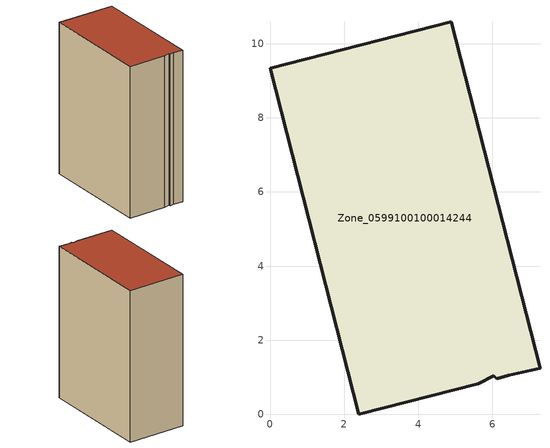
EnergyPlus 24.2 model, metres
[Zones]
Zone_0599100100014244
 floor ground (C_G): 6.12,0.96 6.03,1.04 5.61,0.82 2.4,0 0,9.34 4.89,10.6 7.28,1.25 6.44,1.06 z3.47
 wall outside (C_F): 5.61,0.82 6.03,1.04 6.12,0.96 6.44,1.06 7.28,1.25 4.89,10.6 0,9.34 2.4,0 5.61,0.82 z3.47:16.72
 roof outside (C_R): 6.03,1.04 6.12,0.96 6.44,1.06 7.28,1.25 4.89,10.6 0,9.34 2.4,0 5.61,0.82 z16.72
[BUILDING]
Pand.0599100100014244: North Axis=0; Terrain=City; Loads Convergence Tolerance Value=0.04; Temperature Convergence Tolerance Value=0.4; Solar Distribution=FullExterior; Maximum Number of Warmup Days=25; Minimum Number of Warmup Days=1
[Site:Location]
Rotterdam.The.Hague.AP_ZH_NLD Design_Conditions: Latitude=51.96; Longitude=4.45; Time Zone=1; Elevation=-4.5
[SITE:GROUNDTEMPERATURE:BUILDINGSURFACE]
18, 18, 18, 18, 18, 18, 18, 18, 18, 18, 18, 18
[MATERIAL] Thermal Absorptance=0.9; Solar Absorptance=0.7; Visible Absorptance=0.7
Name | Roughness | Thickness | Conductivity | Density | Specific Heat
G.TI.2015-2018 | MediumSmooth | 0.15 | 0.0428571 | 540 | 1210
F.TI.2015-2018 | Rough | 0.3 | 0.0666667 | 1920 | 840
R.TI.2015-2018 | MediumRough | 0.2 | 0.0333333 | 1500 | 1000
[CONSTRUCTION]
C_G: G.TI.2015-2018
C_F: F.TI.2015-2018
C_R: R.TI.2015-2018
[ZONE]
Zone_0599100100014244: Type=1; Multiplier=1; Ceiling Height=Autocalculate; Volume=Autocalculate; Floor Area=autocalculate; Part of Total Floor Area=Yes
[ZONEINFILTRATION:DESIGNFLOWRATE]
Infil_Zone_0599100100014244: Zone or ZoneList or Space or SpaceList=Zone_0599100100014244; Schedule=AlwaysOn; Design Flow Rate Calculation Method=Flow/Area; Flow Rate per Floor Area=0.0015; Constant Term Coefficient=1; Temperature Term Coefficient=0; Velocity Term Coefficient=0; Velocity Squared Term Coefficient=0
[HVACTEMPLATE:ZONE:IDEALLOADSAIRSYSTEM]
Zone_0599100100014244: Maximum Heating Supply Air Temperature=50; Minimum Cooling Supply Air Temperature=13; Maximum Heating Supply Air Humidity Ratio=0.0156; Minimum Cooling Supply Air Humidity Ratio=0.0077; Heating Limit=NoLimit; Cooling Limit=NoLimit; Dehumidification Control Type=ConstantSensibleHeatRatio; Cooling Sensible Heat Ratio=0.7; Dehumidification Setpoint=60; Humidification Control Type=None; Humidification Setpoint=30; Outdoor Air Method=None; Outdoor Air Flow Rate per Person=0.00944; Outdoor Air Flow Rate per Zone Floor Area=0; Outdoor Air Flow Rate per Zone=0; Demand Controlled Ventilation Type=None; Outdoor Air Economizer Type=NoEconomizer; Heat Recovery Type=None; Sensible Heat Recovery Effectiveness=0.7; Latent Heat Recovery Effectiveness=0.65
[ZONECONTROL:THERMOSTAT]
ThermostatControl_Zone_0599100100014244: Zone or ZoneList=Zone_0599100100014244; Control Type Schedule=DualSetpointControlType; Control 1=Thermostat_Zone_0599100100014244; Temperature Difference Between Cutout And Setpoint=0
[THERMOSTATSETPOINT:DUALSETPOINT]
Thermostat_Zone_0599100100014244: Heating Setpoint Temperature Schedule=HeatingSetpoint_Zone_0599100100014244; Cooling Setpoint Temperature Schedule=CoolingSetpoint_Zone_0599100100014244
[SCHEDULE:COMPACT]
HeatingSetpoint_Zone_0599100100014244: Through: 12/31, For: AllDays, Until: 24:00, 21
CoolingSetpoint_Zone_0599100100014244: Through: 12/31, For: AllDays, Until: 24:00, 24
DualSetpointControlType: Through: 12/31, For: AllDays, Until: 24:00, 4
AlwaysOn: Through: 12/31, For: AllDays, Until: 24:00, 1
